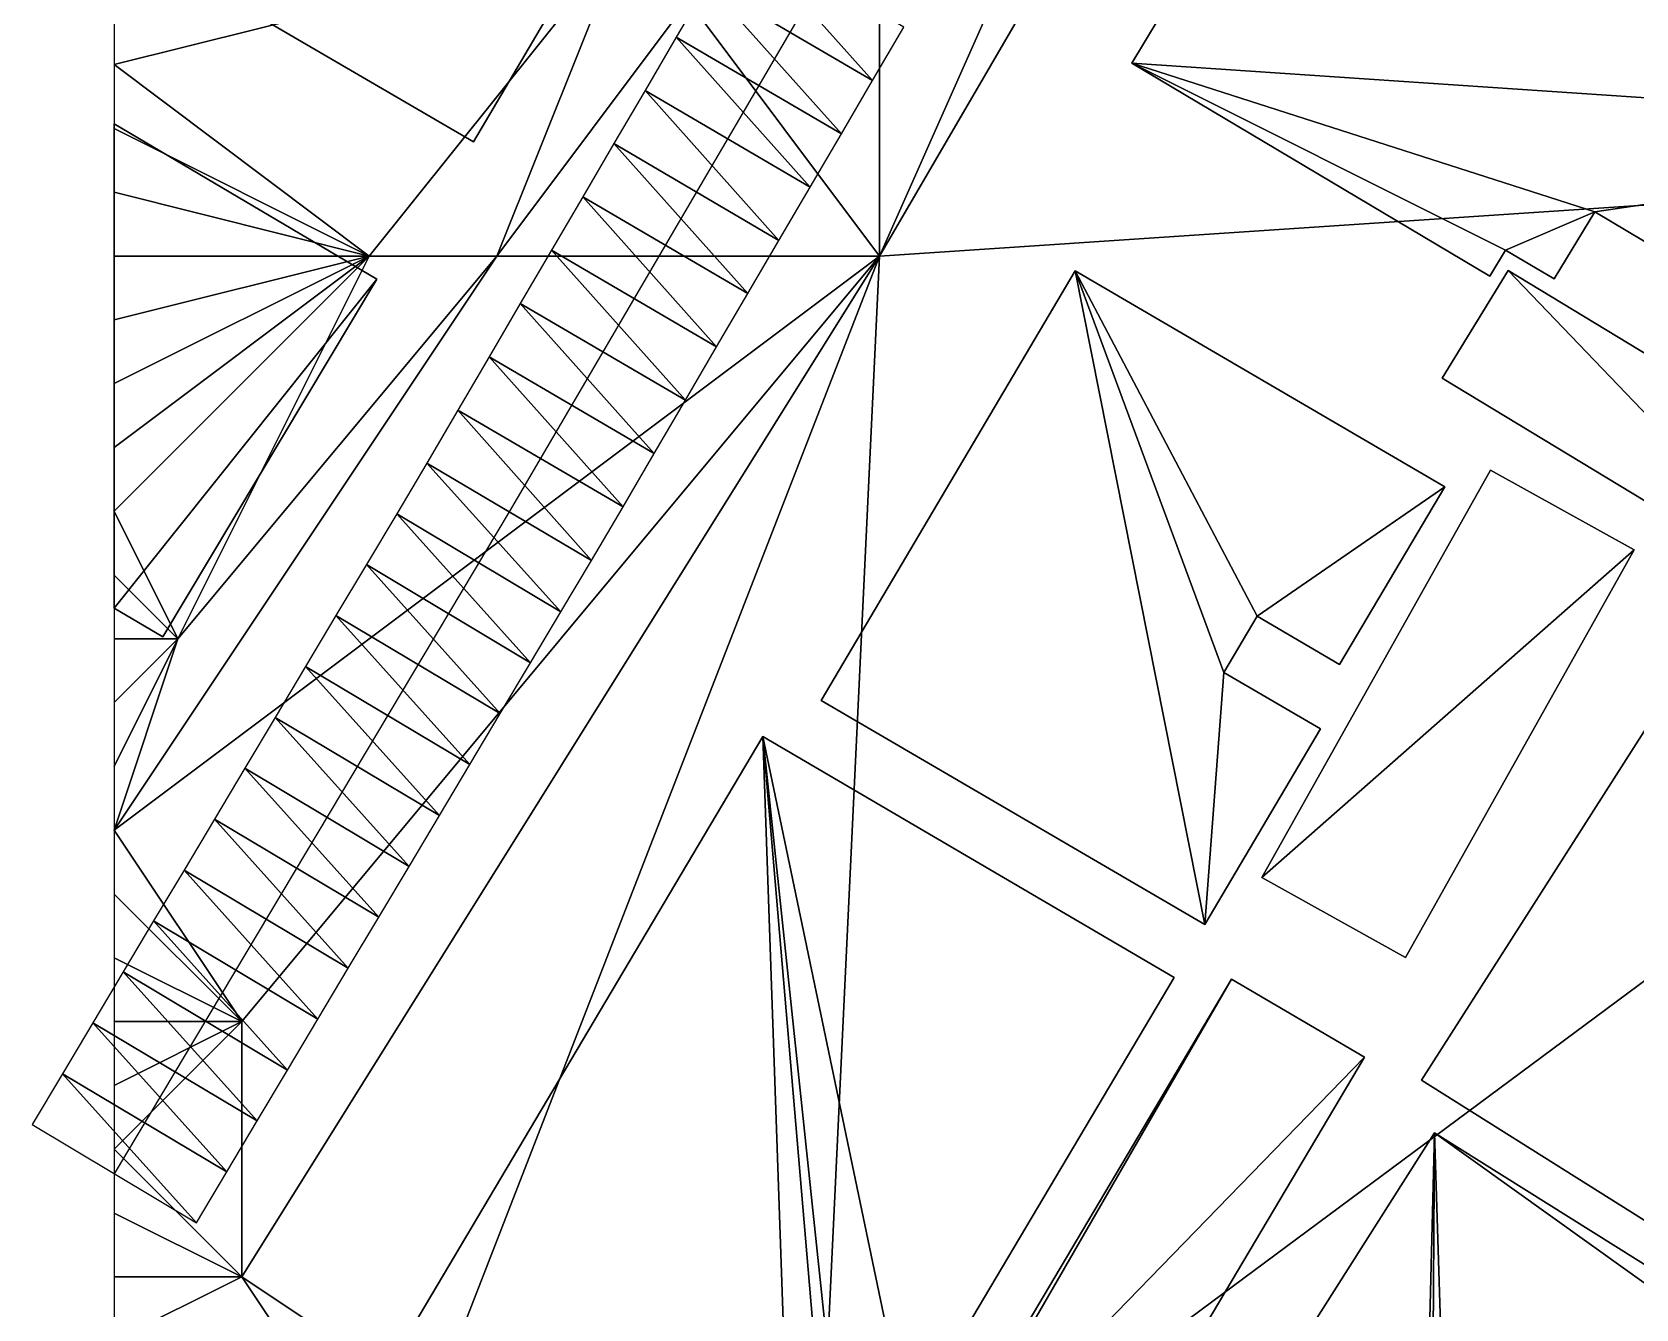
# Model space of a CAD drawing. Header units: metres. Extents: x -1103 to 901, y -902 to 905.
# Drawn here: x -1102.6 to -1052.3, y 111 to 151 of the extents above; entities that cross this region are included whole.
import ezdxf

# ---------------------------------------------------------------- set-up
doc = ezdxf.new("R2010")
doc.units = ezdxf.units.M
for name, color, linetype in [('OSM_BUILDING_FOOTPRINTS', 7, 'CONTINUOUS'), ('OSM_BUILDING_ROOFS', 1, 'CONTINUOUS'), ('OSM_BUILDING_WALLS', 8, 'CONTINUOUS'), ('OSM_ROAD_AXES', 2, 'CONTINUOUS'), ('OSM_ROAD_SURFACE', 9, 'CONTINUOUS'), ('OSM_TERRAIN', 3, 'CONTINUOUS')]:
    doc.layers.add(name, color=color, linetype=linetype)

msp = doc.modelspace()

# ---------------------------------------------------------------- linework, layer by layer
at = {"layer": 'OSM_BUILDING_FOOTPRINTS'}
for points in [[(-1082.428, 158.265, 16.801), (-1090.044, 162.7, 16.801), (-1092.741, 158.132, 16.801), (-1100, 162.363, 16.801), (-1100, 154.148, 16.801), (-1088.728, 147.582, 16.801)], [(-1060.685, 162.324, 16), (-1036.455, 147.915, 16), (-1043.363, 136.458, 16), (-1051.842, 141.501, 16), (-1050.57, 143.602, 16), (-1053.566, 145.382, 16), (-1054.837, 143.281, 16), (-1056.363, 144.188, 16), (-1056.86, 143.369, 16), (-1068.091, 150.049, 16), (-1060.685, 162.324, 16)], [(-1091.768, 143.28, 16.637), (-1100, 148.141, 16.637), (-1100, 132.964, 16.637), (-1098.477, 132.066, 16.637)], [(-1077.829, 130.065, 16), (-1069.859, 143.535, 16), (-1058.275, 136.767, 16), (-1061.569, 131.193, 16), (-1064.155, 132.708, 16), (-1065.205, 130.95, 16), (-1062.166, 129.181, 16), (-1065.802, 123.043, 16), (-1077.829, 130.065, 16)], [(-1058.352, 140.173, 16), (-1056.285, 143.546, 16), (-1043.629, 135.872, 16), (-1045.696, 132.51, 16), (-1058.352, 140.173, 16)], [(-1056.838, 137.287, 16), (-1052.328, 134.788, 16), (-1059.501, 122.014, 16), (-1064.011, 124.514, 16), (-1056.838, 137.287, 16)], [(-1059.004, 118.166, 16), (-1051.72, 129.579, 16), (-1034.078, 118.487, 16), (-1041.351, 107.063, 16), (-1059.004, 118.166, 16)], [(-1091.701, 108.643, 16.018), (-1079.664, 128.937, 16.018), (-1066.764, 121.384, 16.018), (-1075.131, 107.272, 16.018), (-1073.772, 106.476, 16.018), (-1064.962, 121.329, 16.018), (-1060.795, 118.885, 16.018), (-1074.269, 96.191, 16.018), (-1078.237, 98.525, 16.018), (-1074.578, 104.696, 16.018), (-1077.264, 106.277, 16.018), (-1077.673, 105.591, 16.018), (-1076.413, 104.862, 16.018), (-1078.69, 101.024, 16.018), (-1091.701, 108.643, 16.018)], [(-1072.213, 95.074, 16), (-1058.595, 116.518, 16), (-1045.905, 108.567, 16), (-1046.391, 107.793, 16), (-1045.087, 106.986, 16), (-1057.677, 87.168, 16), (-1058.782, 87.853, 16), (-1059.335, 87.002, 16), (-1072.213, 95.074, 16)]]:
    msp.add_polyline3d(points, close=True, dxfattribs=at)
at = {"layer": 'OSM_BUILDING_ROOFS'}
for points in [[(-1036.455, 147.915, 27.6), (-1060.685, 162.324, 27.6), (-1068.091, 150.049, 27.6)], [(-1100, 154.148, 31.601), (-1088.728, 147.582, 31.601), (-1082.428, 158.265, 31.601)], [(-1068.091, 150.049, 27.6), (-1056.86, 143.369, 27.6), (-1056.363, 144.188, 27.6)], [(-1068.091, 150.049, 27.6), (-1056.363, 144.188, 27.6), (-1053.566, 145.382, 27.6)], [(-1053.566, 145.382, 27.6), (-1036.455, 147.915, 27.6), (-1068.091, 150.049, 27.6)], [(-1100, 132.964, 26.637), (-1091.768, 143.28, 26.637), (-1100, 148.141, 26.637)], [(-1053.566, 145.382, 27.6), (-1050.57, 143.602, 27.6), (-1036.455, 147.915, 27.6)], [(-1056.363, 144.188, 27.6), (-1054.837, 143.281, 27.6), (-1053.566, 145.382, 27.6)], [(-1069.859, 143.535, 34), (-1077.829, 130.065, 34), (-1065.802, 123.043, 34)], [(-1064.155, 132.708, 34), (-1058.275, 136.767, 34), (-1069.859, 143.535, 34)], [(-1069.859, 143.535, 34), (-1065.802, 123.043, 34), (-1065.205, 130.95, 34)], [(-1069.859, 143.535, 34), (-1065.205, 130.95, 34), (-1064.155, 132.708, 34)], [(-1056.285, 143.546, 21.2), (-1058.352, 140.173, 21.2), (-1045.696, 132.51, 21.2)], [(-1056.285, 143.546, 21.2), (-1045.696, 132.51, 21.2), (-1043.629, 135.872, 21.2)], [(-1100, 132.964, 26.637), (-1098.477, 132.066, 26.637), (-1091.768, 143.28, 26.637)], [(-1052.328, 134.788, 21.2), (-1056.838, 137.287, 21.2), (-1064.011, 124.514, 21.2)], [(-1064.155, 132.708, 34), (-1061.569, 131.193, 34), (-1058.275, 136.767, 34)], [(-1052.328, 134.788, 21.2), (-1064.011, 124.514, 21.2), (-1059.501, 122.014, 21.2)], [(-1065.802, 123.043, 34), (-1062.166, 129.181, 34), (-1065.205, 130.95, 34)], [(-1051.72, 129.579, 37.2), (-1059.004, 118.166, 37.2), (-1041.351, 107.063, 37.2)], [(-1079.664, 128.937, 34.018), (-1091.701, 108.643, 34.018), (-1078.69, 101.024, 34.018)], [(-1075.131, 107.272, 34.018), (-1066.764, 121.384, 34.018), (-1079.664, 128.937, 34.018)], [(-1079.664, 128.937, 34.018), (-1078.69, 101.024, 34.018), (-1077.673, 105.591, 34.018)], [(-1079.664, 128.937, 34.018), (-1077.673, 105.591, 34.018), (-1077.264, 106.277, 34.018)], [(-1077.264, 106.277, 34.018), (-1075.131, 107.272, 34.018), (-1079.664, 128.937, 34.018)], [(-1074.578, 104.696, 34.018), (-1060.795, 118.885, 34.018), (-1064.962, 121.329, 34.018)], [(-1074.578, 104.696, 34.018), (-1064.962, 121.329, 34.018), (-1073.772, 106.476, 34.018)], [(-1074.578, 104.696, 34.018), (-1074.269, 96.191, 34.018), (-1060.795, 118.885, 34.018)], [(-1058.595, 116.518, 27.6), (-1072.213, 95.074, 27.6), (-1059.335, 87.002, 27.6)], [(-1058.595, 116.518, 27.6), (-1059.335, 87.002, 27.6), (-1058.782, 87.853, 27.6)], [(-1058.595, 116.518, 27.6), (-1058.782, 87.853, 27.6), (-1057.677, 87.168, 27.6)], [(-1046.391, 107.793, 27.6), (-1045.905, 108.567, 27.6), (-1058.595, 116.518, 27.6)], [(-1046.391, 107.793, 27.6), (-1058.595, 116.518, 27.6), (-1057.677, 87.168, 27.6)]]:
    msp.add_3dface(points, dxfattribs=at)
at = {"layer": 'OSM_BUILDING_WALLS'}
for points in [[(-1060.685, 162.324, 16), (-1068.091, 150.049, 16), (-1068.091, 150.049, 27.6)], [(-1060.685, 162.324, 16), (-1068.091, 150.049, 27.6), (-1060.685, 162.324, 27.6)], [(-1036.455, 147.915, 16), (-1060.685, 162.324, 16), (-1060.685, 162.324, 27.6)], [(-1036.455, 147.915, 16), (-1060.685, 162.324, 27.6), (-1036.455, 147.915, 27.6)], [(-1088.728, 147.582, 16.801), (-1082.428, 158.265, 16.801), (-1082.428, 158.265, 31.601)], [(-1088.728, 147.582, 16.801), (-1082.428, 158.265, 31.601), (-1088.728, 147.582, 31.601)], [(-1100, 154.148, 16.801), (-1088.728, 147.582, 16.801), (-1088.728, 147.582, 31.601)], [(-1100, 154.148, 16.801), (-1088.728, 147.582, 31.601), (-1100, 154.148, 31.601)], [(-1068.091, 150.049, 16), (-1056.86, 143.369, 16), (-1056.86, 143.369, 27.6)], [(-1068.091, 150.049, 16), (-1056.86, 143.369, 27.6), (-1068.091, 150.049, 27.6)], [(-1091.768, 143.28, 16.637), (-1100, 148.141, 16.637), (-1100, 148.141, 26.637)], [(-1091.768, 143.28, 16.637), (-1100, 148.141, 26.637), (-1091.768, 143.28, 26.637)], [(-1100, 148.141, 16.637), (-1100, 132.964, 16.637), (-1100, 132.964, 26.637)], [(-1100, 148.141, 16.637), (-1100, 132.964, 26.637), (-1100, 148.141, 26.637)], [(-1054.837, 143.281, 16), (-1053.566, 145.382, 16), (-1053.566, 145.382, 27.6)], [(-1054.837, 143.281, 16), (-1053.566, 145.382, 27.6), (-1054.837, 143.281, 27.6)], [(-1053.566, 145.382, 16), (-1050.57, 143.602, 16), (-1050.57, 143.602, 27.6)], [(-1053.566, 145.382, 16), (-1050.57, 143.602, 27.6), (-1053.566, 145.382, 27.6)], [(-1056.86, 143.369, 16), (-1056.363, 144.188, 16), (-1056.363, 144.188, 27.6)], [(-1056.86, 143.369, 16), (-1056.363, 144.188, 27.6), (-1056.86, 143.369, 27.6)], [(-1056.363, 144.188, 16), (-1054.837, 143.281, 16), (-1054.837, 143.281, 27.6)], [(-1056.363, 144.188, 16), (-1054.837, 143.281, 27.6), (-1056.363, 144.188, 27.6)], [(-1069.859, 143.535, 16), (-1077.829, 130.065, 16), (-1077.829, 130.065, 34)], [(-1069.859, 143.535, 16), (-1077.829, 130.065, 34), (-1069.859, 143.535, 34)], [(-1058.275, 136.767, 16), (-1069.859, 143.535, 16), (-1069.859, 143.535, 34)], [(-1058.275, 136.767, 16), (-1069.859, 143.535, 34), (-1058.275, 136.767, 34)], [(-1056.285, 143.546, 16), (-1058.352, 140.173, 16), (-1058.352, 140.173, 21.2)], [(-1056.285, 143.546, 16), (-1058.352, 140.173, 21.2), (-1056.285, 143.546, 21.2)], [(-1043.629, 135.872, 16), (-1056.285, 143.546, 16), (-1056.285, 143.546, 21.2)], [(-1043.629, 135.872, 16), (-1056.285, 143.546, 21.2), (-1043.629, 135.872, 21.2)], [(-1098.477, 132.066, 16.637), (-1091.768, 143.28, 16.637), (-1091.768, 143.28, 26.637)], [(-1098.477, 132.066, 16.637), (-1091.768, 143.28, 26.637), (-1098.477, 132.066, 26.637)], [(-1058.352, 140.173, 16), (-1045.696, 132.51, 16), (-1045.696, 132.51, 21.2)], [(-1058.352, 140.173, 16), (-1045.696, 132.51, 21.2), (-1058.352, 140.173, 21.2)], [(-1056.838, 137.287, 16), (-1064.011, 124.514, 16), (-1064.011, 124.514, 21.2)], [(-1056.838, 137.287, 16), (-1064.011, 124.514, 21.2), (-1056.838, 137.287, 21.2)], [(-1052.328, 134.788, 16), (-1056.838, 137.287, 16), (-1056.838, 137.287, 21.2)], [(-1052.328, 134.788, 16), (-1056.838, 137.287, 21.2), (-1052.328, 134.788, 21.2)], [(-1061.569, 131.193, 16), (-1058.275, 136.767, 16), (-1058.275, 136.767, 34)], [(-1061.569, 131.193, 16), (-1058.275, 136.767, 34), (-1061.569, 131.193, 34)], [(-1059.501, 122.014, 16), (-1052.328, 134.788, 16), (-1052.328, 134.788, 21.2)], [(-1059.501, 122.014, 16), (-1052.328, 134.788, 21.2), (-1059.501, 122.014, 21.2)], [(-1100, 132.964, 16.637), (-1098.477, 132.066, 16.637), (-1098.477, 132.066, 26.637)], [(-1100, 132.964, 16.637), (-1098.477, 132.066, 26.637), (-1100, 132.964, 26.637)], [(-1065.205, 130.95, 16), (-1064.155, 132.708, 16), (-1064.155, 132.708, 34)], [(-1065.205, 130.95, 16), (-1064.155, 132.708, 34), (-1065.205, 130.95, 34)], [(-1064.155, 132.708, 16), (-1061.569, 131.193, 16), (-1061.569, 131.193, 34)], [(-1064.155, 132.708, 16), (-1061.569, 131.193, 34), (-1064.155, 132.708, 34)], [(-1062.166, 129.181, 16), (-1065.205, 130.95, 16), (-1065.205, 130.95, 34)], [(-1062.166, 129.181, 16), (-1065.205, 130.95, 34), (-1062.166, 129.181, 34)], [(-1077.829, 130.065, 16), (-1065.802, 123.043, 16), (-1065.802, 123.043, 34)], [(-1077.829, 130.065, 16), (-1065.802, 123.043, 34), (-1077.829, 130.065, 34)], [(-1051.72, 129.579, 16), (-1059.004, 118.166, 16), (-1059.004, 118.166, 37.2)], [(-1051.72, 129.579, 16), (-1059.004, 118.166, 37.2), (-1051.72, 129.579, 37.2)], [(-1079.664, 128.937, 16.018), (-1091.701, 108.643, 16.018), (-1091.701, 108.643, 34.018)], [(-1079.664, 128.937, 16.018), (-1091.701, 108.643, 34.018), (-1079.664, 128.937, 34.018)], [(-1066.764, 121.384, 16.018), (-1079.664, 128.937, 16.018), (-1079.664, 128.937, 34.018)], [(-1066.764, 121.384, 16.018), (-1079.664, 128.937, 34.018), (-1066.764, 121.384, 34.018)], [(-1065.802, 123.043, 16), (-1062.166, 129.181, 16), (-1062.166, 129.181, 34)], [(-1065.802, 123.043, 16), (-1062.166, 129.181, 34), (-1065.802, 123.043, 34)], [(-1064.011, 124.514, 16), (-1059.501, 122.014, 16), (-1059.501, 122.014, 21.2)], [(-1064.011, 124.514, 16), (-1059.501, 122.014, 21.2), (-1064.011, 124.514, 21.2)], [(-1075.131, 107.272, 16.018), (-1066.764, 121.384, 16.018), (-1066.764, 121.384, 34.018)], [(-1075.131, 107.272, 16.018), (-1066.764, 121.384, 34.018), (-1075.131, 107.272, 34.018)], [(-1064.962, 121.329, 16.018), (-1073.772, 106.476, 16.018), (-1073.772, 106.476, 34.018)], [(-1064.962, 121.329, 16.018), (-1073.772, 106.476, 34.018), (-1064.962, 121.329, 34.018)], [(-1060.795, 118.885, 16.018), (-1064.962, 121.329, 16.018), (-1064.962, 121.329, 34.018)], [(-1060.795, 118.885, 16.018), (-1064.962, 121.329, 34.018), (-1060.795, 118.885, 34.018)], [(-1074.269, 96.191, 16.018), (-1060.795, 118.885, 16.018), (-1060.795, 118.885, 34.018)], [(-1074.269, 96.191, 16.018), (-1060.795, 118.885, 34.018), (-1074.269, 96.191, 34.018)], [(-1059.004, 118.166, 16), (-1041.351, 107.063, 16), (-1041.351, 107.063, 37.2)], [(-1059.004, 118.166, 16), (-1041.351, 107.063, 37.2), (-1059.004, 118.166, 37.2)], [(-1058.595, 116.518, 16), (-1072.213, 95.074, 16), (-1072.213, 95.074, 27.6)], [(-1058.595, 116.518, 16), (-1072.213, 95.074, 27.6), (-1058.595, 116.518, 27.6)], [(-1045.905, 108.567, 16), (-1058.595, 116.518, 16), (-1058.595, 116.518, 27.6)], [(-1045.905, 108.567, 16), (-1058.595, 116.518, 27.6), (-1045.905, 108.567, 27.6)]]:
    msp.add_3dface(points, dxfattribs=at)
at = {"layer": 'OSM_ROAD_AXES'}
msp.add_polyline3d([(-1062.343, 178.448, 18.011), (-1065.394, 173.671, 18.048), (-1068.047, 169.402, 18.191), (-1087.611, 135.981, 18.124), (-1100, 115.233, 18.537)], dxfattribs=at)
at = {"layer": 'OSM_ROAD_SURFACE'}
for points in [[(-1080.418, 154.207, 18.353), (-1081.396, 152.536, 18.316), (-1076.218, 149.505, 18.209)], [(-1080.418, 154.207, 18.353), (-1076.218, 149.505, 18.209), (-1075.24, 151.176, 18.242)], [(-1081.396, 152.536, 18.316), (-1082.375, 150.865, 18.298), (-1077.197, 147.834, 18.171)], [(-1081.396, 152.536, 18.316), (-1077.197, 147.834, 18.171), (-1076.218, 149.505, 18.209)], [(-1082.375, 150.865, 18.298), (-1083.353, 149.194, 18.297), (-1078.175, 146.163, 18.142)], [(-1082.375, 150.865, 18.298), (-1078.175, 146.163, 18.142), (-1077.197, 147.834, 18.171)], [(-1083.353, 149.194, 18.297), (-1084.331, 147.523, 18.295), (-1079.153, 144.492, 18.141)], [(-1083.353, 149.194, 18.297), (-1079.153, 144.492, 18.141), (-1078.175, 146.163, 18.142)], [(-1084.331, 147.523, 18.295), (-1085.309, 145.852, 18.294), (-1080.131, 142.821, 18.134)], [(-1084.331, 147.523, 18.295), (-1080.131, 142.821, 18.134), (-1079.153, 144.492, 18.141)], [(-1085.309, 145.852, 18.294), (-1086.288, 144.181, 18.293), (-1081.109, 141.15, 18.125)], [(-1085.309, 145.852, 18.294), (-1081.109, 141.15, 18.125), (-1080.131, 142.821, 18.134)], [(-1086.288, 144.181, 18.293), (-1087.266, 142.51, 18.285), (-1082.088, 139.479, 18.116)], [(-1086.288, 144.181, 18.293), (-1082.088, 139.479, 18.116), (-1081.109, 141.15, 18.125)], [(-1087.266, 142.51, 18.285), (-1088.244, 140.839, 18.276), (-1083.066, 137.808, 18.129)], [(-1087.266, 142.51, 18.285), (-1083.066, 137.808, 18.129), (-1082.088, 139.479, 18.116)], [(-1088.244, 140.839, 18.276), (-1089.222, 139.168, 18.267), (-1084.044, 136.137, 18.142)], [(-1088.244, 140.839, 18.276), (-1084.044, 136.137, 18.142), (-1083.066, 137.808, 18.129)], [(-1089.222, 139.168, 18.267), (-1090.194, 137.508, 18.258), (-1085.029, 134.455, 18.155)], [(-1089.222, 139.168, 18.267), (-1085.029, 134.455, 18.155), (-1084.044, 136.137, 18.142)], [(-1090.194, 137.508, 18.258), (-1091.14, 135.923, 18.25), (-1085.989, 132.847, 18.168)], [(-1090.194, 137.508, 18.258), (-1085.989, 132.847, 18.168), (-1085.029, 134.455, 18.155)], [(-1091.14, 135.923, 18.25), (-1092.093, 134.327, 18.242), (-1086.942, 131.251, 18.18)], [(-1091.14, 135.923, 18.25), (-1086.942, 131.251, 18.18), (-1085.989, 132.847, 18.168)], [(-1092.093, 134.327, 18.242), (-1093.046, 132.731, 18.234), (-1087.895, 129.655, 18.197)], [(-1092.093, 134.327, 18.242), (-1087.895, 129.655, 18.197), (-1086.942, 131.251, 18.18)], [(-1093.046, 132.731, 18.234), (-1093.999, 131.135, 18.226), (-1088.847, 128.059, 18.232)], [(-1093.046, 132.731, 18.234), (-1088.847, 128.059, 18.232), (-1087.895, 129.655, 18.197)], [(-1093.999, 131.135, 18.226), (-1094.952, 129.539, 18.223), (-1089.8, 126.463, 18.268)], [(-1093.999, 131.135, 18.226), (-1089.8, 126.463, 18.268), (-1088.847, 128.059, 18.232)], [(-1094.952, 129.539, 18.223), (-1095.905, 127.943, 18.236), (-1090.753, 124.867, 18.303)], [(-1094.952, 129.539, 18.223), (-1090.753, 124.867, 18.303), (-1089.8, 126.463, 18.268)], [(-1095.905, 127.943, 18.236), (-1096.858, 126.347, 18.249), (-1091.706, 123.271, 18.339)], [(-1095.905, 127.943, 18.236), (-1091.706, 123.271, 18.339), (-1090.753, 124.867, 18.303)], [(-1096.858, 126.347, 18.249), (-1097.811, 124.751, 18.261), (-1092.659, 121.675, 18.374)], [(-1096.858, 126.347, 18.249), (-1092.659, 121.675, 18.374), (-1091.706, 123.271, 18.339)], [(-1097.811, 124.751, 18.261), (-1098.764, 123.155, 18.296), (-1093.612, 120.079, 18.41)], [(-1097.811, 124.751, 18.261), (-1093.612, 120.079, 18.41), (-1092.659, 121.675, 18.374)], [(-1098.764, 123.155, 18.296), (-1099.717, 121.559, 18.407), (-1094.565, 118.483, 18.445)], [(-1098.764, 123.155, 18.296), (-1094.565, 118.483, 18.445), (-1093.612, 120.079, 18.41)], [(-1099.717, 121.559, 18.407), (-1100.67, 119.963, 18.383), (-1095.518, 116.887, 18.481)], [(-1099.717, 121.559, 18.407), (-1095.518, 116.887, 18.481), (-1094.565, 118.483, 18.445)], [(-1100.67, 119.963, 18.383), (-1101.623, 118.367, 18.418), (-1096.471, 115.291, 18.548)], [(-1100.67, 119.963, 18.383), (-1096.471, 115.291, 18.548), (-1095.518, 116.887, 18.481)], [(-1101.623, 118.367, 18.418), (-1102.576, 116.771, 18.463), (-1097.424, 113.695, 18.648)], [(-1101.623, 118.367, 18.418), (-1097.424, 113.695, 18.648), (-1096.471, 115.291, 18.548)]]:
    msp.add_3dface(points, dxfattribs=at)
at = {"layer": 'OSM_TERRAIN'}
for points in [[(-1060, 186, 17.97), (-1016, 148, 18.022), (-1056, 196, 17.893)], [(-1016, 148, 18.022), (-1030, 178, 18), (-1056, 196, 17.893)], [(-1062, 168, 18.042), (-1016, 148, 18.022), (-1060, 186, 17.97)], [(-1076, 144, 18.015), (-1076, 168, 18.637), (-1082, 152, 18.255)], [(-1076, 144, 18.015), (-1068, 162, 18.389), (-1076, 168, 18.637)], [(-1076, 144, 18.015), (-1016, 148, 18.022), (-1062, 168, 18.042)], [(-1068, 162, 18.389), (-1076, 144, 18.015), (-1062, 168, 18.042)], [(-1092, 144, 18.673), (-1084, 154, 18.811), (-1100, 150, 18.798)], [(-1100, 150, 18.798), (-1084, 154, 18.811), (-1100, 152, 18.892)], [(-1092, 144, 18.673), (-1088, 144, 18.278), (-1084, 154, 18.811)], [(-1084, 154, 18.811), (-1088, 144, 18.278), (-1082, 152, 18.255)], [(-1088, 144, 18.278), (-1076, 144, 18.015), (-1082, 152, 18.255)], [(-1092, 144, 18.673), (-1100, 150, 18.798), (-1100, 148, 18.692)], [(-1100, 146, 18.692), (-1092, 144, 18.673), (-1100, 148, 18.692)], [(-1078, 102, 18.061), (-1008, 98, 18.049), (-1016, 148, 18.022)], [(-1078, 102, 18.061), (-1016, 148, 18.022), (-1076, 144, 18.015)], [(-1100, 144, 18.692), (-1092, 144, 18.673), (-1100, 146, 18.692)], [(-1096, 120, 18.229), (-1076, 144, 18.015), (-1100, 126, 18.214)], [(-1100, 126, 18.214), (-1076, 144, 18.015), (-1088, 144, 18.278)], [(-1100, 126, 18.214), (-1088, 144, 18.278), (-1098, 132, 18.642)], [(-1100, 136, 18.692), (-1092, 144, 18.673), (-1100, 138, 18.692)], [(-1100, 136, 18.692), (-1098, 132, 18.642), (-1092, 144, 18.673)], [(-1100, 138, 18.692), (-1092, 144, 18.673), (-1100, 140, 18.692)], [(-1100, 140, 18.692), (-1092, 144, 18.673), (-1100, 142, 18.692)], [(-1100, 144, 18.692), (-1100, 142, 18.692), (-1092, 144, 18.673)], [(-1098, 132, 18.642), (-1088, 144, 18.278), (-1092, 144, 18.673)], [(-1090, 108, 18.056), (-1076, 144, 18.015), (-1096, 112, 18.677)], [(-1096, 112, 18.677), (-1076, 144, 18.015), (-1096, 120, 18.229)], [(-1078, 102, 18.061), (-1076, 144, 18.015), (-1090, 108, 18.056)], [(-1100, 134, 18.692), (-1098, 132, 18.642), (-1100, 136, 18.692)], [(-1100, 132, 18.611), (-1098, 132, 18.642), (-1100, 134, 18.692)], [(-1100, 128, 18.177), (-1100, 126, 18.214), (-1098, 132, 18.642)], [(-1100, 128, 18.177), (-1098, 132, 18.642), (-1100, 130, 18.383)], [(-1100, 130, 18.383), (-1098, 132, 18.642), (-1100, 132, 18.611)], [(-1100, 124, 18.269), (-1096, 120, 18.229), (-1100, 126, 18.214)], [(-1100, 122, 18.36), (-1096, 120, 18.229), (-1100, 124, 18.269)], [(-1100, 120, 18.401), (-1096, 120, 18.229), (-1100, 122, 18.36)], [(-1096, 112, 18.677), (-1096, 120, 18.229), (-1100, 116, 18.498)], [(-1100, 116, 18.498), (-1096, 120, 18.229), (-1100, 118, 18.401)], [(-1100, 118, 18.401), (-1096, 120, 18.229), (-1100, 120, 18.401)], [(-1100, 114, 18.598), (-1096, 112, 18.677), (-1100, 116, 18.498)], [(-1100, 112, 18.697), (-1096, 112, 18.677), (-1100, 114, 18.598)], [(-1092, 106, 19.252), (-1096, 112, 18.677), (-1100, 110, 18.883)], [(-1100, 110, 18.883), (-1096, 112, 18.677), (-1100, 112, 18.697)], [(-1092, 106, 19.252), (-1090, 108, 18.056), (-1096, 112, 18.677)]]:
    msp.add_3dface(points, dxfattribs=at)

doc.saveas('drawing.dxf')
